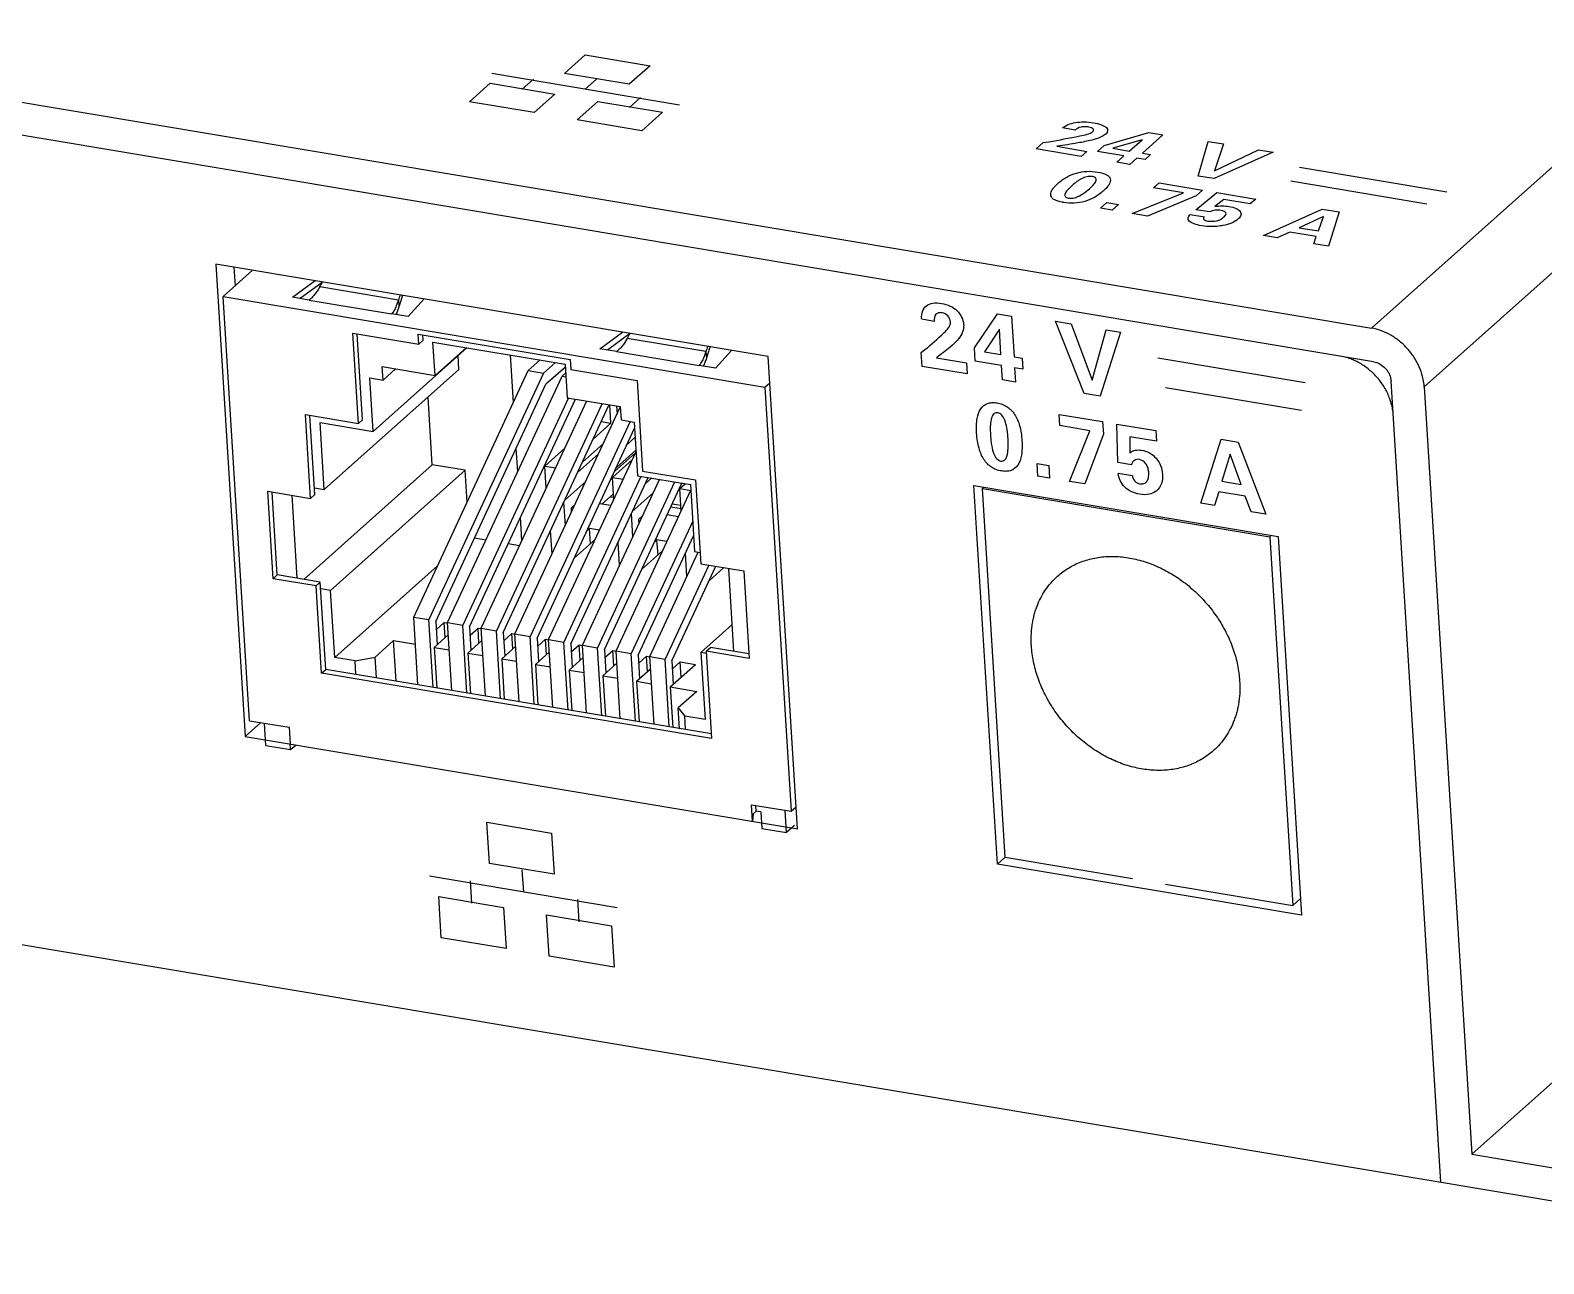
# Paper-space layout 'HD-MD4X2-4K-E_1' of a CAD drawing. Header units: inches. Extents: x 0 to 22, y 0 to 17.
# Drawn here: x 17.206 to 18.81, y 11.846 to 13.153 of the extents above; entities that cross this region are included whole.
import ezdxf

# ---------------------------------------------------------------- set-up
doc = ezdxf.new("R2010")
doc.units = ezdxf.units.IN
doc.header["$LTSCALE"] = 1.21
doc.header["$MEASUREMENT"] = 0
doc.layers.get('0').update_dxf_attribs({"linetype": 'CONTINUOUS'})

psp = doc.layouts.new('HD-MD4X2-4K-E_1')

# ---------------------------------------------------------------- linework, layer by layer
at = {"color": 7, "linetype": 'CONTINUOUS'}
for p, q in [((20.439, 14.4553), (18.6272, 12.8376)), ((18.6831, 12.7755), (20.4949, 14.3932)), ((12.0765, 13.935), (18.6272, 12.8376)), ((18.6294, 12.802), (12.0787, 13.8994)), ((20.5454, 13.5797), (18.7336, 11.9619)), ((11.5987, 13.1221), (19.2171, 11.8458)), ((17.7721, 13.1077), (17.794, 13.1273)), ((17.794, 13.1273), (17.8627, 13.1158)), ((17.6951, 13.1078), (17.8938, 13.0745)), ((17.8407, 13.0962), (17.7721, 13.1077)), ((17.8627, 13.1158), (17.8407, 13.0962)), ((17.6713, 13.0777), (17.6932, 13.0972)), ((17.6932, 13.0972), (17.7619, 13.0857)), ((17.7392, 13.1016), (17.7273, 13.0909)), ((17.806, 13.1016), (17.7941, 13.0909)), ((17.7399, 13.0662), (17.6713, 13.0777)), ((17.7619, 13.0857), (17.7399, 13.0662)), ((17.7855, 13.0583), (17.8074, 13.0779)), ((17.8074, 13.0779), (17.8761, 13.0664)), ((17.8527, 13.0822), (17.8408, 13.0715)), ((17.8541, 13.0468), (17.7855, 13.0583)), ((17.8761, 13.0664), (17.8541, 13.0468)), ((18.2999, 13.0498), (18.3003, 13.0502)), ((18.3131, 13.0476), (18.2999, 13.0498)), ((18.3438, 13.0312), (18.3912, 13.0449)), ((18.4061, 13.0424), (18.3845, 13.0231)), ((18.3912, 13.0449), (18.4061, 13.0424)), ((18.272, 13.0277), (18.2794, 13.0343)), ((18.3197, 13.0197), (18.272, 13.0277)), ((18.2794, 13.0343), (18.2853, 13.0352)), ((18.2937, 13.0304), (18.3256, 13.025)), ((18.3256, 13.025), (18.3197, 13.0197)), ((18.3367, 13.0249), (18.3438, 13.0312)), ((18.3648, 13.0202), (18.3367, 13.0249)), ((18.3841, 13.0374), (18.3532, 13.0283)), ((18.3532, 13.0283), (18.3706, 13.0254)), ((18.3706, 13.0254), (18.3841, 13.0374)), ((18.3845, 13.0231), (18.3931, 13.0216)), ((18.4436, 12.9989), (18.454, 13.0356)), ((18.454, 13.0356), (18.4705, 13.0329)), ((18.5231, 13.0241), (18.4606, 12.9961)), ((18.4705, 13.0329), (18.4609, 13.0044)), ((18.4609, 13.0044), (18.5075, 13.0267)), ((18.5075, 13.0267), (18.5231, 13.0241)), ((18.3573, 13.0134), (18.3648, 13.0202)), ((18.3711, 13.0111), (18.3573, 13.0134)), ((18.3787, 13.0179), (18.3711, 13.0111)), ((18.3873, 13.0164), (18.3787, 13.0179)), ((18.3931, 13.0216), (18.3873, 13.0164)), ((18.5508, 13.0084), (18.707, 12.9822)), ((18.3961, 12.9863), (18.4021, 12.9916)), ((18.4021, 12.9916), (18.4481, 12.9839)), ((18.4606, 12.9961), (18.4436, 12.9989)), ((18.5416, 12.9937), (18.686, 12.9695)), ((18.3736, 12.9592), (18.428, 12.9809)), ((18.4414, 12.9779), (18.39, 12.9564)), ((18.428, 12.9809), (18.3961, 12.9863)), ((18.441, 12.9632), (18.4632, 12.9813)), ((18.4481, 12.9839), (18.4414, 12.9779)), ((18.4706, 12.9741), (18.4611, 12.9666)), ((18.4632, 12.9813), (18.5045, 12.9744)), ((18.4988, 12.9694), (18.4706, 12.9741)), ((18.5045, 12.9744), (18.4988, 12.9694)), ((18.3401, 12.9648), (18.3467, 12.9707)), ((18.3525, 12.9627), (18.3401, 12.9648)), ((18.3467, 12.9707), (18.3592, 12.9686)), ((18.3592, 12.9686), (18.3525, 12.9627)), ((18.39, 12.9564), (18.3736, 12.9592)), ((18.4352, 12.9582), (18.4501, 12.9557)), ((18.4556, 12.9608), (18.441, 12.9632)), ((18.5129, 12.9358), (18.575, 12.9639)), ((18.575, 12.9639), (18.5929, 12.9609)), ((18.5929, 12.9609), (18.5815, 12.9244)), ((18.5765, 12.956), (18.5504, 12.9441)), ((18.5504, 12.9441), (18.5709, 12.9407)), ((18.5709, 12.9407), (18.5765, 12.956)), ((18.5272, 12.9334), (18.5129, 12.9358)), ((18.5406, 12.9395), (18.5272, 12.9334)), ((18.5687, 12.9348), (18.5406, 12.9395)), ((18.566, 12.927), (18.5687, 12.9348)), ((18.5815, 12.9244), (18.566, 12.927)), ((17.9878, 12.8076), (17.4028, 12.9056)), ((17.4028, 12.9056), (17.4339, 12.4047)), ((17.4104, 12.8712), (17.4416, 12.8991)), ((17.4218, 12.9024), (17.423, 12.8825)), ((17.4838, 12.8703), (17.5078, 12.888)), ((17.5154, 12.8861), (17.4921, 12.8689)), ((17.5961, 12.8673), (17.5127, 12.8813)), ((17.4104, 12.8712), (17.9842, 12.7751)), ((17.4384, 12.4215), (17.4104, 12.8712)), ((17.5014, 12.8674), (17.4838, 12.8703)), ((17.5014, 12.8674), (17.5889, 12.8527)), ((17.5961, 12.8673), (17.5939, 12.8612)), ((17.5961, 12.8673), (17.5966, 12.8602)), ((17.5986, 12.8665), (17.5966, 12.8602)), ((17.6006, 12.8724), (17.5986, 12.8665)), ((17.6234, 12.8686), (17.6064, 12.8498)), ((17.6064, 12.8498), (17.5889, 12.8527)), ((18.1506, 12.847), (18.1505, 12.8478)), ((18.1637, 12.8448), (18.1506, 12.847)), ((18.2064, 12.8167), (18.2308, 12.8529)), ((18.2308, 12.8529), (18.2457, 12.8504)), ((18.2457, 12.8504), (18.2484, 12.8072)), ((17.5477, 12.8324), (17.6178, 12.8207)), ((17.5537, 12.7365), (17.5477, 12.8324)), ((17.5581, 12.7405), (17.5525, 12.8316)), ((17.6171, 12.8313), (17.7782, 12.8044)), ((17.6178, 12.8207), (17.6171, 12.8313)), ((17.6222, 12.8247), (17.6219, 12.8306)), ((17.8096, 12.8157), (17.8336, 12.8334)), ((17.8411, 12.8315), (17.8178, 12.8143)), ((18.233, 12.8364), (18.2172, 12.8124)), ((18.2346, 12.8095), (18.233, 12.8364)), ((18.2923, 12.8449), (18.3088, 12.8421)), ((18.3227, 12.7683), (18.2923, 12.8449)), ((18.3088, 12.8421), (18.3311, 12.7825)), ((18.3311, 12.7825), (18.3459, 12.8359)), ((18.3614, 12.8333), (18.3397, 12.7655)), ((18.3459, 12.8359), (18.3614, 12.8333)), ((17.5693, 12.7281), (17.6687, 12.8169)), ((17.6178, 12.8207), (17.6222, 12.8247)), ((17.6327, 12.8229), (17.7728, 12.7994)), ((17.6349, 12.7874), (17.6327, 12.8229)), ((17.6349, 12.7874), (17.6681, 12.817)), ((17.8271, 12.8128), (17.8096, 12.8157)), ((17.9219, 12.8127), (17.8385, 12.8267)), ((17.9492, 12.814), (17.9322, 12.7952)), ((18.1501, 12.8117), (18.154, 12.8148)), ((18.2072, 12.8026), (18.2064, 12.8167)), ((17.6603, 12.7938), (17.6594, 12.8085)), ((17.7179, 12.7587), (17.7148, 12.8092)), ((17.7337, 12.7927), (17.7463, 12.8039)), ((17.7498, 12.79), (17.7624, 12.8012)), ((17.7728, 12.7994), (17.7751, 12.7639)), ((17.7782, 12.8044), (17.7789, 12.7937)), ((17.8271, 12.8128), (17.9147, 12.7981)), ((17.9322, 12.7952), (17.9147, 12.7981)), ((17.9219, 12.8127), (17.9197, 12.8066)), ((17.9219, 12.8127), (17.9224, 12.8057)), ((17.9247, 12.8129), (17.9224, 12.8057)), ((18.0189, 12.3067), (17.9878, 12.8076)), ((18.151, 12.7971), (18.1501, 12.8117)), ((18.1661, 12.8063), (18.1979, 12.801)), ((18.1979, 12.801), (18.1987, 12.7891)), ((18.2353, 12.7979), (18.2072, 12.8026)), ((18.2172, 12.8124), (18.2346, 12.8095)), ((18.2363, 12.7828), (18.2353, 12.7979)), ((18.2484, 12.8072), (18.2571, 12.8057)), ((18.2571, 12.8057), (18.2578, 12.7942)), ((18.4008, 12.8062), (18.557, 12.78)), ((17.5176, 12.6664), (17.6603, 12.7938)), ((17.5658, 12.7849), (17.5798, 12.7826)), ((17.5693, 12.7281), (17.5658, 12.7849)), ((17.5789, 12.7968), (17.6349, 12.7874)), ((17.5798, 12.7826), (17.5789, 12.7968)), ((17.5798, 12.7826), (17.593, 12.7944)), ((17.6124, 12.5313), (17.7337, 12.7927)), ((17.7498, 12.79), (17.6285, 12.5286)), ((17.6481, 12.5254), (17.7695, 12.7867)), ((17.7337, 12.7927), (17.7498, 12.79)), ((17.773, 12.7964), (17.7524, 12.7781)), ((17.7695, 12.7867), (17.7734, 12.7902)), ((17.7695, 12.7867), (17.7737, 12.786)), ((17.7789, 12.7937), (17.849, 12.782)), ((17.849, 12.782), (17.8549, 12.686)), ((18.1987, 12.7891), (18.151, 12.7971)), ((18.2501, 12.7805), (18.2363, 12.7828)), ((18.2578, 12.7942), (18.2491, 12.7956)), ((18.2491, 12.7956), (18.2501, 12.7805)), ((18.7008, 11.9323), (18.6481, 12.7813)), ((17.6358, 12.5268), (17.7524, 12.7781)), ((17.9842, 12.7751), (17.9895, 12.7798)), ((17.9842, 12.7751), (18.0122, 12.3254)), ((18.3397, 12.7655), (18.3227, 12.7683)), ((18.4088, 12.7748), (18.5532, 12.7506)), ((18.6831, 12.7755), (18.7336, 11.9619)), ((17.6319, 12.6927), (17.6275, 12.7645)), ((17.7762, 12.7637), (17.6642, 12.5227)), ((17.6715, 12.5208), (17.7837, 12.7625)), ((17.6838, 12.5194), (17.7958, 12.7604)), ((17.8119, 12.7577), (17.7, 12.5167)), ((17.7072, 12.5148), (17.8195, 12.7565)), ((17.7196, 12.5134), (17.8312, 12.7537)), ((17.7751, 12.7639), (17.8311, 12.7545)), ((17.8213, 12.7368), (17.8201, 12.7564)), ((17.8273, 12.7552), (17.8278, 12.7465)), ((17.8311, 12.7545), (17.832, 12.7403)), ((17.4976, 12.7459), (17.5537, 12.7365)), ((17.5031, 12.6571), (17.4976, 12.7459)), ((17.5076, 12.6611), (17.5024, 12.7451)), ((17.5132, 12.7375), (17.5693, 12.7281)), ((17.5176, 12.6664), (17.5132, 12.7375)), ((17.5537, 12.7365), (17.5581, 12.7405)), ((17.8416, 12.7387), (17.7357, 12.5107)), ((17.8025, 12.72), (17.8213, 12.7368)), ((17.8111, 12.7385), (17.8213, 12.7368)), ((17.832, 12.7403), (17.846, 12.738)), ((17.846, 12.738), (17.8495, 12.6811)), ((18.2963, 12.7462), (18.3423, 12.7385)), ((18.297, 12.7343), (18.2963, 12.7462)), ((18.3289, 12.7289), (18.297, 12.7343)), ((18.3423, 12.7385), (18.3431, 12.7252)), ((18.3574, 12.7359), (18.3986, 12.729)), ((18.3584, 12.6951), (18.3574, 12.7359)), ((17.743, 12.5088), (17.8464, 12.7316)), ((17.8383, 12.714), (17.847, 12.7219)), ((18.3072, 12.6752), (18.3289, 12.7289)), ((18.3431, 12.7252), (18.3236, 12.6725)), ((18.3993, 12.7177), (18.3712, 12.7224)), ((18.3712, 12.7224), (18.3713, 12.7056)), ((18.3986, 12.729), (18.3993, 12.7177)), ((18.4465, 12.6519), (18.4678, 12.7198)), ((18.4678, 12.7198), (18.4858, 12.7168)), ((17.7225, 12.6855), (17.721, 12.7102)), ((17.7513, 12.6914), (17.7725, 12.7103)), ((17.7553, 12.5074), (17.8479, 12.7069)), ((17.786, 12.6845), (17.8082, 12.7043)), ((17.8134, 12.7155), (17.7912, 12.6957)), ((17.8251, 12.6856), (17.8473, 12.7055)), ((17.8478, 12.7084), (17.827, 12.6897)), ((18.4774, 12.7041), (18.4685, 12.6753)), ((18.4891, 12.6718), (18.4774, 12.7041)), ((18.4858, 12.7168), (18.5151, 12.6404)), ((17.4959, 12.5713), (17.6319, 12.6927)), ((17.5243, 12.5595), (17.6669, 12.6869)), ((17.6669, 12.6869), (17.6319, 12.6927)), ((17.669, 12.6533), (17.6669, 12.6869)), ((17.7513, 12.6914), (17.7628, 12.6895)), ((17.7528, 12.6678), (17.7513, 12.6914)), ((17.8228, 12.6794), (17.844, 12.6983)), ((17.8549, 12.686), (17.911, 12.6767)), ((18.2729, 12.694), (18.2853, 12.692)), ((18.2737, 12.6808), (18.2729, 12.694)), ((18.2853, 12.692), (18.2861, 12.6787)), ((18.3729, 12.6927), (18.3584, 12.6951)), ((17.8531, 12.6805), (17.7714, 12.5047)), ((17.7725, 12.6553), (17.7947, 12.6751)), ((17.7787, 12.5028), (17.8606, 12.6793)), ((17.791, 12.5014), (17.8727, 12.6772)), ((17.8888, 12.6745), (17.8071, 12.4987)), ((17.8144, 12.4968), (17.8964, 12.6733)), ((17.8228, 12.6794), (17.8343, 12.6775)), ((17.8242, 12.6559), (17.8228, 12.6794)), ((17.8495, 12.6811), (17.9056, 12.6717)), ((17.8575, 12.6725), (17.8643, 12.6786)), ((17.8942, 12.6675), (17.9001, 12.6727)), ((17.9056, 12.6717), (17.91, 12.6007)), ((17.911, 12.6767), (17.9165, 12.5878)), ((18.206, 12.6708), (18.5283, 12.6168)), ((18.2309, 12.2694), (18.206, 12.6708)), ((18.2165, 12.6691), (18.2149, 12.6676)), ((18.2861, 12.6787), (18.2737, 12.6808)), ((18.3236, 12.6725), (18.3072, 12.6752)), ((18.3589, 12.6839), (18.3738, 12.6814)), ((18.4685, 12.6753), (18.4891, 12.6718)), ((17.4576, 12.6647), (17.5031, 12.6571)), ((17.4633, 12.572), (17.4576, 12.6647)), ((17.4678, 12.576), (17.4623, 12.6639)), ((17.4888, 12.5725), (17.4834, 12.6604)), ((17.5031, 12.6571), (17.5076, 12.6611)), ((17.5071, 12.6682), (17.5176, 12.6664)), ((17.773, 12.6285), (17.7715, 12.6532)), ((17.8116, 12.6511), (17.8239, 12.6621)), ((17.8203, 12.6589), (17.8241, 12.6583)), ((17.8236, 12.6619), (17.8239, 12.6618)), ((17.8268, 12.4954), (17.9059, 12.6659)), ((17.8439, 12.6433), (17.8661, 12.6632)), ((17.8942, 12.6675), (17.9058, 12.6655)), ((17.8957, 12.6439), (17.8942, 12.6675)), ((18.2149, 12.6676), (18.5196, 12.6165)), ((18.2391, 12.2768), (18.2149, 12.6676)), ((18.4654, 12.6641), (18.4608, 12.6495)), ((18.4935, 12.6594), (18.4654, 12.6641)), ((18.4996, 12.643), (18.4935, 12.6594)), ((17.727, 12.6124), (17.7255, 12.6371)), ((17.7834, 12.6508), (17.779, 12.6469)), ((17.779, 12.6469), (17.7793, 12.6421)), ((17.8213, 12.6495), (17.8092, 12.6515)), ((17.8445, 12.6165), (17.843, 12.6412)), ((17.8548, 12.6388), (17.8505, 12.6349)), ((17.8928, 12.6375), (17.8807, 12.6396)), ((17.8847, 12.6481), (17.8956, 12.6463)), ((17.8862, 12.6514), (17.8953, 12.6499)), ((18.4608, 12.6495), (18.4465, 12.6519)), ((18.5151, 12.6404), (18.4996, 12.643)), ((17.759, 12.5982), (17.7574, 12.6229)), ((17.7987, 12.6253), (17.7959, 12.6228)), ((17.8092, 12.6235), (17.7987, 12.6253)), ((17.7997, 12.6091), (17.7987, 12.6253)), ((17.908, 12.6329), (17.8429, 12.4927)), ((17.8505, 12.6349), (17.8508, 12.6301)), ((17.6888, 12.6129), (17.6767, 12.6149)), ((17.7245, 12.6069), (17.7124, 12.6089)), ((17.7823, 12.5936), (17.8046, 12.6135)), ((17.8304, 12.5862), (17.8289, 12.6109)), ((17.8501, 12.4909), (17.9089, 12.6175)), ((17.8701, 12.6133), (17.8674, 12.6108)), ((17.8807, 12.6116), (17.8701, 12.6133)), ((17.8712, 12.5971), (17.8701, 12.6133)), ((18.5213, 12.618), (18.5196, 12.6165)), ((18.5196, 12.6165), (18.5439, 12.2257)), ((18.5283, 12.6168), (18.5532, 12.2154)), ((17.8538, 12.5817), (17.876, 12.6015)), ((17.8625, 12.4894), (17.9139, 12.6)), ((17.9019, 12.5743), (17.9004, 12.599)), ((17.91, 12.6007), (17.9157, 12.5997)), ((17.4633, 12.572), (17.4678, 12.576)), ((17.5133, 12.5683), (17.4678, 12.576)), ((17.5287, 12.4884), (17.6376, 12.5857)), ((17.9249, 12.5864), (17.8786, 12.4867)), ((17.8859, 12.4849), (17.9325, 12.5852)), ((17.9165, 12.5878), (17.962, 12.5802)), ((17.9253, 12.5697), (17.941, 12.5837)), ((17.9458, 12.5829), (17.9512, 12.495)), ((17.962, 12.5802), (17.9678, 12.4875)), ((17.5089, 12.5644), (17.4633, 12.572)), ((17.5089, 12.5644), (17.5133, 12.5683)), ((17.5146, 12.4719), (17.5089, 12.5644)), ((17.5191, 12.4758), (17.5133, 12.5683)), ((17.5243, 12.5595), (17.5138, 12.5612)), ((17.5287, 12.4884), (17.5243, 12.5595)), ((17.6124, 12.5313), (17.6285, 12.5286)), ((17.6168, 12.4595), (17.6124, 12.5313)), ((17.633, 12.4568), (17.6285, 12.5286)), ((17.6358, 12.5268), (17.6373, 12.502)), ((17.6363, 12.5182), (17.6447, 12.5257)), ((17.6447, 12.5257), (17.6481, 12.5252)), ((17.6457, 12.5095), (17.6447, 12.5257)), ((17.6481, 12.5254), (17.6642, 12.5227)), ((17.6526, 12.4535), (17.6481, 12.5254)), ((17.6341, 12.4991), (17.6489, 12.5124)), ((17.6687, 12.4508), (17.6642, 12.5227)), ((17.6715, 12.5208), (17.673, 12.496)), ((17.672, 12.5122), (17.6805, 12.5197)), ((17.6805, 12.5197), (17.6838, 12.5192)), ((17.6815, 12.5036), (17.6805, 12.5197)), ((17.6838, 12.5194), (17.7, 12.5167)), ((17.6883, 12.4475), (17.6838, 12.5194)), ((17.7044, 12.4448), (17.7, 12.5167)), ((17.7072, 12.5148), (17.7088, 12.49)), ((17.7078, 12.5062), (17.7162, 12.5138)), ((17.7162, 12.5138), (17.7195, 12.5132)), ((17.7172, 12.4976), (17.7162, 12.5138)), ((17.7196, 12.5134), (17.7357, 12.5107)), ((17.724, 12.4415), (17.7196, 12.5134)), ((17.7401, 12.4388), (17.7357, 12.5107)), ((17.743, 12.5088), (17.7445, 12.4841)), ((17.9166, 12.4938), (17.9495, 12.5231)), ((17.5714, 12.4888), (17.591, 12.5064)), ((17.591, 12.5064), (17.6142, 12.5025)), ((17.5937, 12.4633), (17.591, 12.5064)), ((17.6341, 12.4991), (17.6499, 12.4965)), ((17.6341, 12.4991), (17.6368, 12.4561)), ((17.6698, 12.4932), (17.6846, 12.5064)), ((17.6698, 12.4932), (17.6856, 12.4905)), ((17.6698, 12.4932), (17.6725, 12.4501)), ((17.7056, 12.4872), (17.7204, 12.5004)), ((17.7413, 12.4812), (17.7561, 12.4944)), ((17.7435, 12.5002), (17.7519, 12.5078)), ((17.7519, 12.5078), (17.7553, 12.5072)), ((17.7529, 12.4916), (17.7519, 12.5078)), ((17.7553, 12.5074), (17.7714, 12.5047)), ((17.7598, 12.4355), (17.7553, 12.5074)), ((17.7759, 12.4328), (17.7714, 12.5047)), ((17.7787, 12.5028), (17.7802, 12.4781)), ((17.7792, 12.4943), (17.7876, 12.5018)), ((17.7876, 12.5018), (17.791, 12.5012)), ((17.7887, 12.4856), (17.7876, 12.5018)), ((17.791, 12.5014), (17.8071, 12.4987)), ((17.7955, 12.4295), (17.791, 12.5014)), ((17.8116, 12.4268), (17.8071, 12.4987)), ((17.8144, 12.4968), (17.816, 12.4721)), ((17.8149, 12.4883), (17.8234, 12.4958)), ((17.8234, 12.4958), (17.8267, 12.4952)), ((17.8244, 12.4796), (17.8234, 12.4958)), ((17.8268, 12.4954), (17.8429, 12.4927)), ((17.8312, 12.4235), (17.8268, 12.4954)), ((17.8473, 12.4208), (17.8429, 12.4927)), ((17.9224, 12.4928), (17.9166, 12.4938)), ((17.9166, 12.4938), (17.921, 12.4227)), ((17.9222, 12.4951), (17.9267, 12.4991)), ((17.9678, 12.4875), (17.9222, 12.4951)), ((17.9222, 12.4951), (17.928, 12.4026)), ((17.9675, 12.4923), (17.9267, 12.4991)), ((17.5502, 12.4848), (17.5287, 12.4884)), ((17.5502, 12.4848), (17.5714, 12.4888)), ((17.5511, 12.4705), (17.5502, 12.4848)), ((17.5728, 12.4668), (17.5714, 12.4888)), ((17.7056, 12.4872), (17.7214, 12.4845)), ((17.7056, 12.4872), (17.7082, 12.4442)), ((17.7413, 12.4812), (17.7571, 12.4785)), ((17.7413, 12.4812), (17.744, 12.4382)), ((17.777, 12.4752), (17.7918, 12.4884)), ((17.8127, 12.4692), (17.8276, 12.4825)), ((17.8501, 12.4909), (17.8517, 12.4661)), ((17.8507, 12.4823), (17.8591, 12.4898)), ((17.8591, 12.4898), (17.8625, 12.4892)), ((17.8601, 12.4736), (17.8591, 12.4898)), ((17.8625, 12.4894), (17.8786, 12.4867)), ((17.867, 12.4176), (17.8625, 12.4894)), ((17.8831, 12.4149), (17.8786, 12.4867)), ((17.8842, 12.4572), (17.911, 12.4811)), ((17.8859, 12.4849), (17.8874, 12.4601)), ((17.8864, 12.4763), (17.8948, 12.4838)), ((17.8948, 12.4838), (17.911, 12.4811)), ((17.8958, 12.4676), (17.8948, 12.4838)), ((17.5146, 12.4719), (17.5191, 12.4758)), ((17.928, 12.4026), (17.5146, 12.4719)), ((17.9277, 12.4074), (17.5191, 12.4758)), ((17.777, 12.4752), (17.7928, 12.4726)), ((17.777, 12.4752), (17.7797, 12.4322)), ((17.8127, 12.4692), (17.8286, 12.4666)), ((17.8127, 12.4692), (17.8154, 12.4262)), ((17.8485, 12.4632), (17.8633, 12.4765)), ((17.8485, 12.4632), (17.8643, 12.4606)), ((17.8485, 12.4632), (17.8511, 12.4202)), ((17.8842, 12.4572), (17.9122, 12.4525)), ((17.8842, 12.4572), (17.8869, 12.4142)), ((17.9122, 12.4525), (17.8926, 12.435)), ((17.8926, 12.435), (17.8995, 12.4263)), ((17.894, 12.413), (17.8926, 12.435)), ((17.4339, 12.4047), (17.4504, 12.4195)), ((17.4384, 12.4215), (17.4804, 12.4145)), ((17.4556, 12.3952), (17.4542, 12.4189)), ((17.4804, 12.4145), (17.4815, 12.3967)), ((17.921, 12.4227), (17.8995, 12.4263)), ((17.9004, 12.412), (17.8995, 12.4263)), ((17.4339, 12.4047), (18.0189, 12.3067)), ((17.4819, 12.3908), (17.4815, 12.3967)), ((17.4556, 12.3952), (17.4819, 12.3908)), ((17.4819, 12.3908), (17.4874, 12.3957)), ((17.9701, 12.3324), (18.0122, 12.3254)), ((17.9712, 12.3147), (17.9701, 12.3324)), ((17.9708, 12.3218), (17.9752, 12.3257)), ((17.9719, 12.3227), (17.9712, 12.3147)), ((17.9752, 12.3257), (17.9749, 12.3316)), ((17.98, 12.3249), (17.9752, 12.3257)), ((17.98, 12.3249), (17.9811, 12.3072)), ((18.0074, 12.3028), (18.0059, 12.3264)), ((18.0122, 12.3254), (18.0174, 12.3301)), ((17.6899, 12.3138), (17.7585, 12.3023)), ((17.6926, 12.2701), (17.6899, 12.3138)), ((17.7585, 12.3023), (17.7612, 12.2586)), ((17.9811, 12.3072), (18.0074, 12.3028)), ((18.0157, 12.3102), (18.0074, 12.3028)), ((17.7612, 12.2586), (17.6926, 12.2701)), ((18.2309, 12.2694), (18.2392, 12.2768)), ((18.5532, 12.2154), (18.2309, 12.2694)), ((18.2391, 12.2768), (18.374, 12.2542)), ((17.6292, 12.2569), (17.8279, 12.2236)), ((17.727, 12.2634), (17.7285, 12.2397)), ((17.672, 12.2518), (17.6735, 12.2281)), ((18.409, 12.2483), (18.5439, 12.2257)), ((17.6388, 12.2351), (17.7075, 12.2236)), ((17.6415, 12.1913), (17.6388, 12.2351)), ((17.7075, 12.2236), (17.7102, 12.1798)), ((17.7859, 12.232), (17.7874, 12.2083)), ((18.5521, 12.2331), (18.5439, 12.2257)), ((17.7532, 12.2155), (17.8219, 12.204)), ((17.7559, 12.1718), (17.7532, 12.2155)), ((17.8219, 12.204), (17.8246, 12.1603)), ((17.7102, 12.1798), (17.6415, 12.1913)), ((17.8246, 12.1603), (17.7559, 12.1718)), ((18.7336, 11.9619), (19.2149, 11.8813))]:
    psp.add_line(p, q, dxfattribs=at)
for centre, radius, start, end in [((17.8719, 12.6875), 0.4082, 150.7856, 151.6551), ((18.0348, 12.7332), 0.4587, 162.2692, 163.0058), ((18.1977, 12.6329), 0.4082, 150.7907, 151.6551), ((18.3606, 12.6786), 0.4587, 162.2692, 163.0058), ((18.3444, 12.6754), 0.4416, 161.1846, 161.8631), ((18.577, 12.7361), 0.0747, 39.596, 44.3541)]:
    psp.add_arc(centre, radius, start, end, dxfattribs=at)
for points, knots in [([(18.3003, 13.0502), (18.303, 13.0525), (18.3106, 13.0558), (18.3232, 13.0565), (18.3327, 13.0555), (18.3411, 13.0535), (18.3485, 13.0497), (18.348, 13.0454), (18.3453, 13.043), (18.3451, 13.0429)], [0, 0, 0, 0, 0.235869, 0.359106, 0.500783, 0.641489, 0.763871, 0.986193, 1, 1, 1, 1]), ([(18.2853, 13.0352), (18.2964, 13.0371), (18.3113, 13.04), (18.3293, 13.0436), (18.3317, 13.0458)], [0, 0, 0, 0, 0.680942, 1, 1, 1, 1]), ([(18.3451, 13.0429), (18.3438, 13.0418), (18.3395, 13.0395), (18.3295, 13.0364), (18.3138, 13.0334), (18.3012, 13.0314), (18.2937, 13.0304)], [0, 0, 0, 0, 0.141209, 0.329188, 0.600299, 1, 1, 1, 1]), ([(18.3317, 13.0458), (18.3327, 13.0467), (18.3334, 13.049), (18.3286, 13.0508), (18.3237, 13.0513), (18.3176, 13.0507), (18.3145, 13.0488), (18.3131, 13.0476)], [0, 0, 0, 0, 0.221271, 0.443338, 0.584515, 0.708032, 1, 1, 1, 1]), ([(18.2997, 12.971), (18.2965, 12.9716), (18.2906, 12.9733), (18.2864, 12.9781), (18.2879, 12.983), (18.2911, 12.9874), (18.2948, 12.991), (18.2992, 12.9946), (18.3052, 12.9985), (18.3133, 13.0022), (18.3257, 13.0043), (18.3334, 13.0037), (18.337, 13.0031)], [0, 0, 0, 0, 0.100221, 0.206241, 0.332543, 0.408578, 0.494848, 0.581358, 0.657369, 0.782915, 0.888377, 1, 1, 1, 1]), ([(18.337, 13.0031), (18.3406, 13.0025), (18.3471, 13.0007), (18.3515, 12.9958), (18.35, 12.9909), (18.3468, 12.9866), (18.3431, 12.9829), (18.3387, 12.9794), (18.3327, 12.9755), (18.3245, 12.9717), (18.3121, 12.9696), (18.304, 12.9702), (18.3001, 12.9709), (18.2997, 12.971)], [0, 0, 0, 0, 0.109272, 0.21277, 0.335757, 0.409913, 0.494101, 0.578196, 0.652448, 0.776203, 0.880139, 0.989109, 1, 1, 1, 1]), ([(18.3283, 12.9854), (18.3301, 12.9871), (18.3331, 12.99), (18.3357, 12.9939), (18.3358, 12.9969), (18.332, 12.9987), (18.3262, 12.9985), (18.3206, 12.9965), (18.3164, 12.9939), (18.3126, 12.9911), (18.3107, 12.9894), (18.3097, 12.9885)], [0, 0, 0, 0, 0.189262, 0.328308, 0.424639, 0.499927, 0.575053, 0.670394, 0.809123, 0.897858, 1, 1, 1, 1]), ([(18.3097, 12.9885), (18.3087, 12.9876), (18.3068, 12.9859), (18.3041, 12.9829), (18.3021, 12.98), (18.302, 12.9769), (18.3058, 12.9752), (18.3117, 12.9754), (18.3173, 12.9775), (18.3229, 12.9809), (18.3264, 12.9837), (18.3283, 12.9854)], [0, 0, 0, 0, 0.102793, 0.191833, 0.330381, 0.425007, 0.500325, 0.575393, 0.671238, 0.810439, 1, 1, 1, 1]), ([(18.4671, 12.9459), (18.4643, 12.9455), (18.4574, 12.945), (18.4476, 12.9459), (18.4391, 12.9479), (18.4319, 12.9517), (18.4326, 12.9559), (18.4351, 12.9581)], [0, 0, 0, 0, 0.153489, 0.367111, 0.547432, 0.705588, 1, 1, 1, 1]), ([(18.4714, 12.9559), (18.4727, 12.9572), (18.4743, 12.9599), (18.4691, 12.9628), (18.4613, 12.9629), (18.4572, 12.9616), (18.4556, 12.9608)], [0, 0, 0, 0, 0.297244, 0.563134, 0.771383, 1, 1, 1, 1]), ([(18.4611, 12.9666), (18.4636, 12.967), (18.4689, 12.9675), (18.4769, 12.9667), (18.4841, 12.9648), (18.4886, 12.9615), (18.4895, 12.9574), (18.4861, 12.953), (18.4797, 12.9489), (18.4722, 12.9467), (18.4679, 12.946), (18.4671, 12.9459)], [0, 0, 0, 0, 0.099147, 0.198246, 0.320215, 0.435993, 0.553609, 0.68047, 0.829313, 0.968799, 1, 1, 1, 1]), ([(18.4501, 12.9557), (18.4492, 12.9548), (18.4484, 12.9527), (18.4543, 12.9505), (18.4623, 12.9509), (18.4679, 12.9531), (18.4701, 12.9548), (18.4712, 12.9558), (18.4714, 12.9559)], [0, 0, 0, 0, 0.186733, 0.371842, 0.637027, 0.789622, 0.970845, 1, 1, 1, 1]), ([(17.5127, 12.8813), (17.5119, 12.8798), (17.5102, 12.877), (17.5074, 12.8732), (17.5045, 12.8699), (17.5024, 12.8681), (17.5014, 12.8674)], [0, 0, 0, 0, 0.280457, 0.541161, 0.78106, 1, 1, 1, 1]), ([(18.1505, 12.8478), (18.1502, 12.853), (18.1529, 12.8611), (18.1626, 12.8647), (18.1715, 12.8643), (18.1805, 12.8617), (18.1906, 12.8553), (18.1948, 12.8463), (18.1951, 12.841), (18.1951, 12.8407)], [0, 0, 0, 0, 0.236051, 0.359206, 0.500789, 0.641401, 0.763701, 0.986209, 1, 1, 1, 1]), ([(17.5939, 12.8612), (17.5936, 12.8604), (17.5928, 12.8587), (17.5916, 12.8564), (17.5903, 12.8544), (17.5894, 12.8532), (17.5889, 12.8527)], [0, 0, 0, 0, 0.281651, 0.542578, 0.782129, 1, 1, 1, 1]), ([(17.5966, 12.8602), (17.5964, 12.8595), (17.5959, 12.858), (17.5951, 12.8559), (17.5943, 12.8538), (17.5937, 12.8525), (17.5934, 12.8519)], [0, 0, 0, 0, 0.264572, 0.52116, 0.766967, 1, 1, 1, 1]), ([(18.181, 12.8443), (18.1808, 12.8464), (18.179, 12.8512), (18.1731, 12.8541), (18.1685, 12.8541), (18.1642, 12.8518), (18.1636, 12.8475), (18.1637, 12.8448)], [0, 0, 0, 0, 0.221725, 0.443449, 0.584434, 0.707669, 1, 1, 1, 1]), ([(18.154, 12.8148), (18.1611, 12.8204), (18.1703, 12.8289), (18.1813, 12.8394), (18.181, 12.8443)], [0, 0, 0, 0, 0.680942, 1, 1, 1, 1]), ([(18.1951, 12.8407), (18.1951, 12.8382), (18.1941, 12.8328), (18.1891, 12.8248), (18.1794, 12.8159), (18.1711, 12.8098), (18.1661, 12.8063)], [0, 0, 0, 0, 0.141135, 0.329192, 0.600178, 1, 1, 1, 1]), ([(18.6831, 12.7755), (18.6826, 12.7827), (18.6797, 12.7937), (18.6726, 12.8068), (18.6656, 12.8159), (18.6572, 12.8239), (18.6449, 12.8323), (18.6344, 12.8364), (18.6272, 12.8376)], [0, 0, 0, 0, 0.243193, 0.370863, 0.500302, 0.629697, 0.757241, 1, 1, 1, 1]), ([(17.8385, 12.8267), (17.8377, 12.8252), (17.836, 12.8224), (17.8332, 12.8186), (17.8303, 12.8154), (17.8282, 12.8135), (17.8271, 12.8128)], [0, 0, 0, 0, 0.280457, 0.541161, 0.78106, 1, 1, 1, 1]), ([(17.9197, 12.8066), (17.9194, 12.8058), (17.9186, 12.8041), (17.9174, 12.8019), (17.9161, 12.7999), (17.9152, 12.7987), (17.9147, 12.7981)], [0, 0, 0, 0, 0.281651, 0.542578, 0.782129, 1, 1, 1, 1]), ([(17.9224, 12.8057), (17.9222, 12.8049), (17.9217, 12.8034), (17.9209, 12.8013), (17.9201, 12.7993), (17.9195, 12.798), (17.9192, 12.7973)], [0, 0, 0, 0, 0.264573, 0.52114, 0.766941, 1, 1, 1, 1]), ([(18.6109, 12.8025), (18.6095, 12.8032), (18.6042, 12.8056), (18.5986, 12.8072), (18.5944, 12.8079)], [0, 0, 0, 0, 0.256432, 1, 1, 1, 1]), ([(18.6304, 12.7883), (18.6275, 12.7912), (18.6214, 12.7966), (18.6145, 12.8008), (18.6109, 12.8025)], [0, 0, 0, 0, 0.504898, 1, 1, 1, 1]), ([(18.6294, 12.802), (18.6318, 12.8016), (18.6366, 12.7998), (18.6414, 12.7958), (18.6446, 12.7918), (18.6469, 12.7874), (18.6479, 12.7837), (18.6481, 12.7813)], [0, 0, 0, 0, 0.242945, 0.499296, 0.628763, 0.756621, 1, 1, 1, 1]), ([(18.6466, 12.7628), (18.6453, 12.7665), (18.6418, 12.7739), (18.6372, 12.7806), (18.6346, 12.7837)], [0, 0, 0, 0, 0.49527, 1, 1, 1, 1]), ([(18.235, 12.6862), (18.2332, 12.6865), (18.2296, 12.6874), (18.2228, 12.6908), (18.2154, 12.6987), (18.2115, 12.7088), (18.2095, 12.7183), (18.2087, 12.7264), (18.2085, 12.7344), (18.2093, 12.7433), (18.212, 12.7523), (18.2186, 12.7578), (18.2251, 12.7589), (18.2287, 12.7586), (18.2305, 12.7583)], [0, 0, 0, 0, 0.057751, 0.110732, 0.215425, 0.340147, 0.41523, 0.50042, 0.585795, 0.660861, 0.784879, 0.889035, 0.94208, 1, 1, 1, 1]), ([(18.2305, 12.7583), (18.2324, 12.758), (18.236, 12.7571), (18.2428, 12.7537), (18.2502, 12.7459), (18.2542, 12.7358), (18.2561, 12.7263), (18.2569, 12.7183), (18.2571, 12.7103), (18.2563, 12.7013), (18.2535, 12.6923), (18.247, 12.6868), (18.2405, 12.6856), (18.2369, 12.6859), (18.235, 12.6862)], [0, 0, 0, 0, 0.05791, 0.111001, 0.215557, 0.339745, 0.414571, 0.499533, 0.584473, 0.659419, 0.784295, 0.889242, 0.942256, 1, 1, 1, 1]), ([(18.6503, 12.7458), (18.6502, 12.7472), (18.6496, 12.753), (18.6481, 12.7586), (18.6466, 12.7628)], [0, 0, 0, 0, 0.24371, 1, 1, 1, 1]), ([(18.2421, 12.7208), (18.242, 12.7227), (18.2417, 12.7264), (18.2407, 12.7329), (18.2392, 12.7393), (18.2361, 12.7455), (18.2312, 12.7484), (18.2265, 12.7472), (18.2241, 12.7419), (18.2233, 12.7359), (18.2232, 12.7296), (18.2234, 12.7259), (18.2235, 12.7239)], [0, 0, 0, 0, 0.101113, 0.189302, 0.32837, 0.424693, 0.499974, 0.575094, 0.670425, 0.809218, 0.897897, 1, 1, 1, 1]), ([(18.2235, 12.7239), (18.2236, 12.7219), (18.2239, 12.7181), (18.2249, 12.7115), (18.2264, 12.7051), (18.2295, 12.699), (18.2344, 12.6961), (18.2391, 12.6974), (18.2415, 12.7027), (18.2422, 12.7087), (18.2424, 12.7151), (18.2422, 12.7188), (18.2421, 12.7208)], [0, 0, 0, 0, 0.10278, 0.191809, 0.33034, 0.424954, 0.500262, 0.575292, 0.671192, 0.81027, 0.898596, 1, 1, 1, 1]), ([(18.3713, 12.7056), (18.3729, 12.7068), (18.3767, 12.7087), (18.3841, 12.7085), (18.3921, 12.706), (18.3994, 12.6999), (18.4044, 12.6918), (18.4062, 12.6822), (18.4054, 12.6726), (18.4016, 12.6669), (18.3987, 12.6647), (18.3982, 12.6643)], [0, 0, 0, 0, 0.099146, 0.198244, 0.320212, 0.435989, 0.553659, 0.680454, 0.829423, 0.968799, 1, 1, 1, 1]), ([(18.391, 12.6858), (18.3909, 12.6871), (18.3903, 12.6899), (18.3879, 12.6951), (18.3818, 12.6993), (18.3754, 12.698), (18.3735, 12.6946), (18.3729, 12.6927)], [0, 0, 0, 0, 0.1396, 0.295624, 0.562127, 0.770856, 1, 1, 1, 1]), ([(18.3738, 12.6814), (18.374, 12.6794), (18.3756, 12.6749), (18.3814, 12.6723), (18.3861, 12.6725), (18.3894, 12.675), (18.3911, 12.6792), (18.3913, 12.6831), (18.3911, 12.6854), (18.391, 12.6858)], [0, 0, 0, 0, 0.184152, 0.366703, 0.502627, 0.636153, 0.786638, 0.965357, 1, 1, 1, 1]), ([(18.3982, 12.6643), (18.3963, 12.663), (18.3912, 12.6608), (18.3821, 12.661), (18.373, 12.6637), (18.3631, 12.6701), (18.3592, 12.6788), (18.3589, 12.6837)], [0, 0, 0, 0, 0.153489, 0.367111, 0.547432, 0.705588, 1, 1, 1, 1]), ([(18.2946, 12.5747), (18.2964, 12.5763), (18.3001, 12.5794), (18.3062, 12.5834), (18.3126, 12.5869), (18.3194, 12.5899), (18.3265, 12.5922), (18.3339, 12.594), (18.3415, 12.5951), (18.3492, 12.5957), (18.3572, 12.5956), (18.3652, 12.5949), (18.3733, 12.5936), (18.3815, 12.5917), (18.3896, 12.5893), (18.3976, 12.5862), (18.4055, 12.5826), (18.4159, 12.577), (18.4259, 12.5704), (18.4353, 12.5629), (18.4443, 12.5548), (18.4546, 12.5437), (18.4654, 12.5291), (18.4743, 12.5135), (18.4811, 12.4972), (18.4849, 12.4832), (18.4868, 12.472), (18.4873, 12.4665), (18.4875, 12.4637)], [0, 0, 0, 0, 0.026945, 0.053974, 0.08117, 0.108608, 0.136359, 0.164484, 0.193032, 0.222043, 0.251545, 0.281553, 0.312073, 0.343097, 0.37461, 0.406585, 0.438987, 0.471773, 0.538267, 0.57189, 0.605671, 0.673414, 0.740988, 0.80787, 0.873575, 0.937709, 0.969113, 1, 1, 1, 1]), ([(18.2668, 12.5007), (18.2666, 12.5043), (18.2665, 12.5115), (18.2673, 12.5205), (18.2684, 12.5275), (18.2695, 12.5325), (18.2709, 12.5375), (18.2731, 12.5439), (18.2765, 12.5516), (18.2816, 12.5601), (18.2876, 12.5679), (18.2922, 12.5725), (18.2946, 12.5747)], [0, 0, 0, 0, 0.133739, 0.264534, 0.328829, 0.392411, 0.45532, 0.517601, 0.640421, 0.761371, 0.881019, 1, 1, 1, 1]), ([(18.4598, 12.3897), (18.458, 12.3881), (18.4542, 12.385), (18.4482, 12.381), (18.4417, 12.3775), (18.4349, 12.3745), (18.4278, 12.3722), (18.4205, 12.3704), (18.4129, 12.3693), (18.4051, 12.3687), (18.3972, 12.3688), (18.3891, 12.3695), (18.381, 12.3708), (18.3729, 12.3726), (18.3648, 12.3751), (18.3567, 12.3782), (18.3488, 12.3818), (18.3384, 12.3874), (18.3284, 12.394), (18.3191, 12.4014), (18.3101, 12.4095), (18.2997, 12.4206), (18.2889, 12.4353), (18.2801, 12.4509), (18.2733, 12.4672), (18.2694, 12.4812), (18.2675, 12.4924), (18.267, 12.4979), (18.2668, 12.5007)], [0, 0, 0, 0, 0.026945, 0.053974, 0.08117, 0.108608, 0.136359, 0.164484, 0.193032, 0.222043, 0.251545, 0.281553, 0.312073, 0.343097, 0.37461, 0.406585, 0.438987, 0.471773, 0.538267, 0.57189, 0.605671, 0.673414, 0.740988, 0.80787, 0.873575, 0.937709, 0.969113, 1, 1, 1, 1]), ([(18.4875, 12.4637), (18.4877, 12.4601), (18.4878, 12.4528), (18.4871, 12.4439), (18.4859, 12.4369), (18.4848, 12.4318), (18.4834, 12.4269), (18.4812, 12.4205), (18.4778, 12.4128), (18.4728, 12.4043), (18.4668, 12.3965), (18.4622, 12.3918), (18.4598, 12.3897)], [0, 0, 0, 0, 0.133739, 0.264534, 0.328829, 0.392411, 0.45532, 0.517601, 0.640421, 0.761371, 0.881019, 1, 1, 1, 1])]:
    psp.add_open_spline(points, degree=3, knots=knots, dxfattribs=at)

doc.saveas('drawing.dxf')
